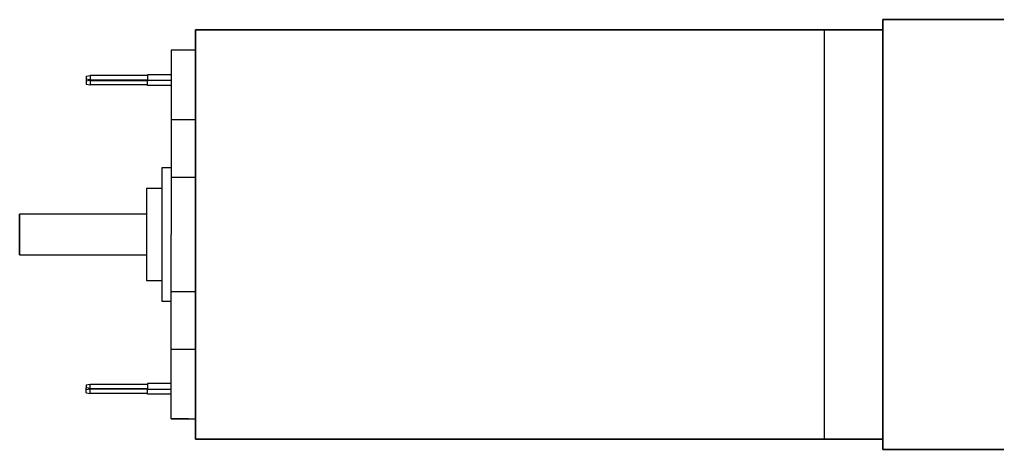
# Model space of a CAD drawing. Header units: millimetres. Extents: x -29 to 3384, y -388 to 1226.
# Drawn here: x 1539.9 to 1635.4, y -15 to 27 of the extents above; entities that cross this region are included whole.
import ezdxf

# ---------------------------------------------------------------- set-up
doc = ezdxf.new("R2010")
doc.units = ezdxf.units.MM
doc.layers.add('HIDDEN', color=7, linetype='Continuous')
doc.layers.add('THICK', color=7, linetype='Continuous')
doc.layers.add('Kontury', color=7, linetype='Continuous', lineweight=35)

msp = doc.modelspace()

# ---------------------------------------------------------------- linework, layer by layer
for p, q in [((1618.50018, -14.03987), (1618.50018, 25.96013)), ((1624.20018, -14.03987), (1624.20018, 25.96013))]:
    msp.add_line(p, q)
at = {"layer": 'HIDDEN'}
for p, q in [((1546.75018, 21.49681), (1546.75018, 21.0023)), ((1552.35018, 21.49681), (1552.35018, 21.08294)), ((1546.75018, 21.0023), (1546.35018, 20.94318)), ((1546.75018, 21.0023), (1552.35018, 21.0023)), ((1557.05018, 17.14713), (1554.65018, 17.14713)), ((1557.05018, 17.14713), (1557.05018, 14.34713)), ((1557.05018, 14.34713), (1557.05018, 11.54713)), ((1554.65018, 11.54713), (1557.05018, 11.54713)), ((1539.85018, 5.96013), (1539.85018, 7.96013)), ((1539.85018, 3.96013), (1539.85018, 5.96013)), ((1557.05018, 0.37313), (1554.65018, 0.37313)), ((1557.05018, 0.37313), (1557.05018, -2.42687)), ((1557.05018, -2.42687), (1557.05018, -5.22687)), ((1554.65018, -5.22687), (1557.05018, -5.22687)), ((1546.75018, -9.16268), (1546.35018, -9.22181)), ((1546.75018, -9.16268), (1546.75018, -8.66818)), ((1552.35018, -9.16268), (1546.75018, -9.16268)), ((1552.35018, -8.66818), (1552.35018, -9.08204)), ((1554.65018, -12.02754), (1556.35018, -12.02754))]:
    msp.add_line(p, q, dxfattribs=at)
at = {"layer": 'Kontury'}
for p, q in [((1624.20018, -15.03987), (1624.20018, 26.96013)), ((1624.20018, 26.96013), (1665.45018, 26.96013)), ((1624.20018, 25.96013), (1557.05018, 25.96013)), ((1557.05018, 25.96013), (1557.05018, -14.03987)), ((1557.05018, 5.96013), (1557.05018, 12.46013)), ((1557.05018, 5.96013), (1557.05018, -0.53987)), ((1624.20018, -14.03987), (1557.05018, -14.03987)), ((1665.45018, -15.03987), (1624.20018, -15.03987))]:
    msp.add_line(p, q, dxfattribs=at)
at = {"layer": 'THICK'}
for p, q in [((1557.05018, 25.96013), (1557.05018, 5.96013)), ((1554.65018, 23.96013), (1554.65018, 23.9478)), ((1557.05018, 23.96013), (1554.65018, 23.96013)), ((1554.65018, 23.9478), (1554.65018, 23.35656)), ((1554.65018, 23.35656), (1554.65018, 5.96013)), ((1546.35018, 21.43768), (1546.75018, 21.49681)), ((1546.35018, 21.43768), (1546.35018, 21.14207)), ((1546.75018, 21.08294), (1546.35018, 21.14207)), ((1546.35018, 21.14207), (1546.35018, 20.64756)), ((1552.35018, 21.49681), (1546.75018, 21.49681)), ((1546.75018, 21.08294), (1552.35018, 21.08294)), ((1546.75018, 21.08294), (1546.75018, 20.58843)), ((1554.65017, 21.57071), (1552.35018, 21.57071)), ((1552.35018, 21.57071), (1552.35018, 21.49681)), ((1552.35018, 21.00904), (1552.35018, 21.08294)), ((1546.35018, 20.64756), (1546.75018, 20.58843)), ((1552.35018, 20.58843), (1546.75018, 20.58843)), ((1554.65018, 21.00904), (1552.35018, 21.00904)), ((1552.35018, 20.51453), (1552.35018, 21.00904)), ((1554.65018, 20.51453), (1552.35018, 20.51453)), ((1553.75018, 12.46013), (1553.75018, 5.96013)), ((1554.65018, 12.46013), (1553.75018, 12.46013)), ((1552.25018, 10.46013), (1552.25018, 5.96013)), ((1553.75018, 10.46013), (1552.25018, 10.46013)), ((1539.85018, 7.96013), (1539.85018, 5.96013)), ((1552.25018, 7.96013), (1539.85018, 7.96013)), ((1539.85018, 5.96013), (1539.85018, 3.96013)), ((1552.25018, 5.96013), (1552.25018, 1.46013)), ((1553.75018, 5.96013), (1553.75018, -0.53987)), ((1554.65018, -12.03987), (1554.65018, 5.96013)), ((1557.05018, 5.96013), (1557.05018, -14.03987)), ((1539.85018, 3.96013), (1552.25018, 3.96013)), ((1552.25018, 1.46013), (1553.75018, 1.46013)), ((1553.75018, -0.53987), (1554.65018, -0.53987)), ((1554.65017, -8.59427), (1552.35018, -8.59427)), ((1552.35018, -8.59427), (1552.35018, -8.66818)), ((1546.35018, -8.7273), (1546.75018, -8.66818)), ((1546.35018, -8.7273), (1546.35018, -9.02292)), ((1546.75018, -9.08204), (1546.35018, -9.02292)), ((1546.35018, -9.51743), (1546.35018, -9.02292)), ((1546.35018, -9.51743), (1546.75018, -9.57655)), ((1546.75018, -8.66818), (1552.35018, -8.66818)), ((1546.75018, -9.08204), (1552.35018, -9.08204)), ((1546.75018, -9.57655), (1546.75018, -9.08204)), ((1552.35018, -9.08204), (1552.35018, -9.15595)), ((1552.35018, -9.15595), (1554.65017, -9.15595)), ((1552.35018, -9.65046), (1552.35018, -9.15595)), ((1552.35018, -9.57655), (1546.75018, -9.57655)), ((1554.65017, -9.65046), (1552.35018, -9.65046)), ((1554.65018, -12.03987), (1557.05018, -12.03987))]:
    msp.add_line(p, q, dxfattribs=at)

doc.saveas('drawing.dxf')
